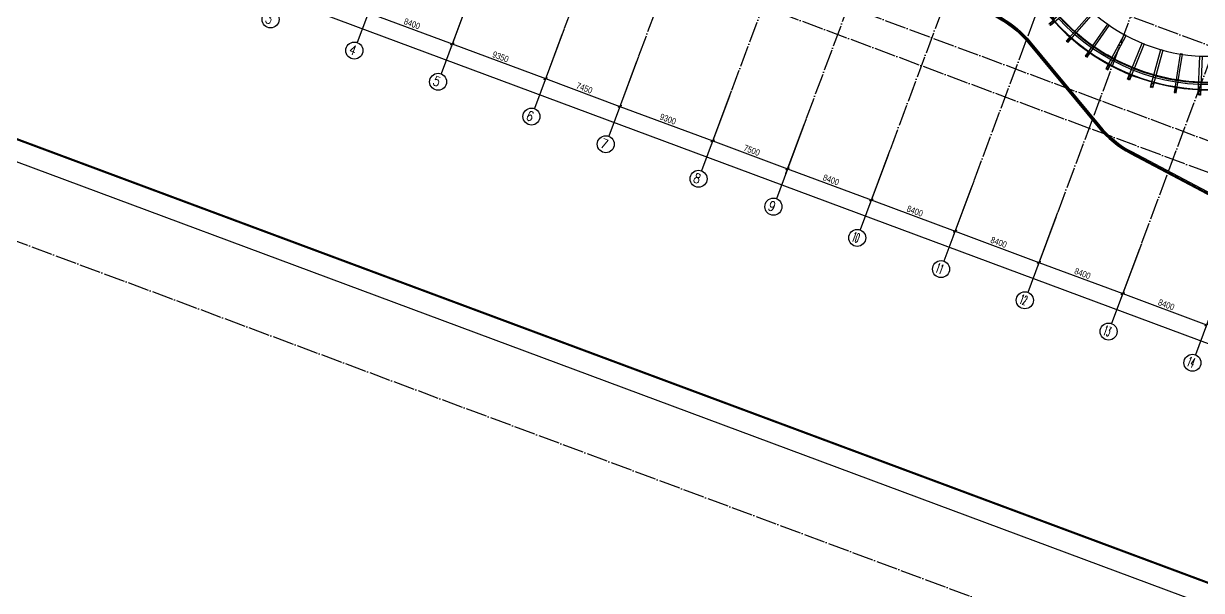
# Model space of a CAD drawing. Header units: millimetres. Extents: x 600121811 to 600690586, y 3472921280 to 3473279938.
# Drawn here: x 600218562 to 600329188, y 3473040896 to 3473094150 of the extents above; entities that cross this region are included whole.
import ezdxf
from ezdxf.enums import TextEntityAlignment as Align

# ---------------------------------------------------------------- set-up
doc = ezdxf.new("R2010")
doc.units = ezdxf.units.MM
doc.header["$LTSCALE"] = 1000
doc.linetypes.add('AX-MALL-GIRD-200$0$DOTE', pattern=[2.42, 2, -0.2, 0.02, -0.2])
doc.layers.get('0').update_dxf_attribs({"linetype": 'CONTINUOUS'})
for name, color, linetype in [('AX-MALL-GIRD-200$0$A-Grid', 222, 'AX-MALL-GIRD-200$0$DOTE'), ('AX-MALL-GIRD-200$0$A-Grid-Iden', 11, 'CONTINUOUS'), ('AX-MALL-GJ-200$0$A-Anno-Note', 241, 'CONTINUOUS'), ('AX-MALL-GJ-200$0$X-Tlbk', 4, 'CONTINUOUS'), ('AX-MALL-WALL-GJ$0$A-Anno-Note', 241, 'CONTINUOUS'), ('AX-MALL-WALL-GJ$0$A-Detl-Patt', 8, 'CONTINUOUS'), ('AX-MALL-WALL-GJ$0$A-SEE', 254, 'CONTINUOUS'), ('AX-MALL-WALL-GJ$0$图层1', 10, 'CONTINUOUS'), ('AXIS_TEXT', 7, 'CONTINUOUS')]:
    doc.layers.add(name, color=color, linetype=linetype)
doc.layers.add('AX-MALL-WALL-GJ$0$M-AUX-TO-ARCH', color=1, linetype='CONTINUOUS', plot=False)
doc.styles.add('AX-MALL-GIRD-200$0$_TCH_AXIS', font='ROMAND.shx', dxfattribs={"width": 0.7, "height": 5, "bigfont": 'zy_cn.shx'})
doc.styles.add('AX-MALL-GIRD-200$0$_TCH_DIM_T3', font='zy_en.shx', dxfattribs={"width": 0.7, "bigfont": 'zy_cn.shx'})
doc.styles.add('COMPLEX', font='COMPLEX')
doc.dimstyles.new('AX-MALL-GIRD-200$0$_TCH_ARCH&&200', dxfattribs={"dimtxt": 595, "dimasz": 300, "dimexe": 500, "dimexo": 500, "dimgap": 152.5, "dimtad": 1, "dimdec": 0, "dimzin": 0, "dimdsep": 46, "dimtxsty": 'AX-MALL-GIRD-200$0$_TCH_DIM_T3', "dimblk": 'AX-MALL-GIRD-200$0$_ArchTick', "dimcen": 0.09, "dimclrt": 7, "dimazin": 2, "dimtfac": 1, "dimtdec": 0, "dimtix": 1, "dimtmove": 2, "dimatfit": 3, "dimfxl": 500, "dimtolj": 1, "dimtzin": 0, "dimarcsym": 0})

# ---------------------------------------------------------------- blocks, each defined once
blk = doc.blocks.new('_AXISO')
blk.add_circle((0, 0), 0.5)
at = {"layer": 'AXIS_TEXT', "style": 'COMPLEX', "width": 1.041667}
blk.add_attdef('A', text='', height=0.56, dxfattribs=at).set_placement((-0.25, -0.28), (0.25, -0.28), align=Align.FIT)
blk = doc.blocks.new('AX-MALL-GIRD-200$0$_ArchTick')
at = {"color": 0, "linetype": 'ByBlock', "const_width": 0.4}
blk.add_lwpolyline([(-0.5, -0.5), (0.5, 0.5)], dxfattribs=at)
blk = doc.blocks.new('*D160')
at = {"layer": 'AX-MALL-GIRD-200$0$A-Grid-Iden', "color": 0, "lineweight": -2, "transparency": 16777216}
for p, q in [((600228911, 3473108184), (600226607, 3473101999)), ((600226782, 3473102468), (600551951, 3472981333)), ((600554081, 3472987049), (600551777, 3472980864))]:
    blk.add_line(p, q, dxfattribs=at)
at = {"layer": 'AX-MALL-GIRD-200$0$A-Grid-Iden', "color": 0, "lineweight": -2, "transparency": 16777216, "xscale": 300, "yscale": 300, "zscale": 300}
for p, rotation in [((600226782, 3473102468), 159.5681613089764), ((600551951, 3472981333), 339.5681613089764)]:
    blk.add_blockref('AX-MALL-GIRD-200$0$_ArchTick', p, dxfattribs=dict(at, rotation=rotation))
at = {"layer": 'AX-MALL-GIRD-200$0$A-Grid-Iden', "color": 7, "transparency": 16777216, "insert": (600389524, 3473042322), "char_height": 595, "attachment_point": 5, "rotation": 339.56816, "style": 'AX-MALL-GIRD-200$0$_TCH_DIM_T3'}
blk.add_mtext('\\A1;347000', dxfattribs=at)
blk = doc.blocks.new('*D164')
at = {"layer": 'AX-MALL-GIRD-200$0$A-Grid-Iden', "color": 0, "lineweight": -2, "transparency": 16777216}
for p, q in [((600252526, 3473099387), (600250780, 3473094702)), ((600260397, 3473096455), (600258652, 3473091769)), ((600250955, 3473095170), (600258827, 3473092238))]:
    blk.add_line(p, q, dxfattribs=at)
at = {"layer": 'AX-MALL-GIRD-200$0$A-Grid-Iden', "color": 0, "lineweight": -2, "transparency": 16777216, "xscale": 300, "yscale": 300, "zscale": 300}
for p, rotation in [((600250955, 3473095170), 159.5681613092855), ((600258827, 3473092238), 339.5681613092855)]:
    blk.add_blockref('AX-MALL-GIRD-200$0$_ArchTick', p, dxfattribs=dict(at, rotation=rotation))
at = {"layer": 'AX-MALL-GIRD-200$0$A-Grid-Iden', "color": 7, "transparency": 16777216, "insert": (600255048, 3473094126), "char_height": 595, "attachment_point": 5, "rotation": 339.56816, "style": 'AX-MALL-GIRD-200$0$_TCH_DIM_T3'}
blk.add_mtext('\\A1;8400', dxfattribs=at)
blk = doc.blocks.new('*D165')
at = {"layer": 'AX-MALL-GIRD-200$0$A-Grid-Iden', "color": 0, "lineweight": -2, "transparency": 16777216}
for p, q in [((600260397, 3473096455), (600258652, 3473091769)), ((600269159, 3473093191), (600267414, 3473088505)), ((600258827, 3473092238), (600267588, 3473088974))]:
    blk.add_line(p, q, dxfattribs=at)
at = {"layer": 'AX-MALL-GIRD-200$0$A-Grid-Iden', "color": 0, "lineweight": -2, "transparency": 16777216, "xscale": 300, "yscale": 300, "zscale": 300}
for p, rotation in [((600258827, 3473092238), 159.5681613086145), ((600267588, 3473088974), 339.5681613086145)]:
    blk.add_blockref('AX-MALL-GIRD-200$0$_ArchTick', p, dxfattribs=dict(at, rotation=rotation))
at = {"layer": 'AX-MALL-GIRD-200$0$A-Grid-Iden', "color": 7, "transparency": 16777216, "insert": (600263365, 3473091027), "char_height": 595, "attachment_point": 5, "rotation": 339.56816, "style": 'AX-MALL-GIRD-200$0$_TCH_DIM_T3'}
blk.add_mtext('\\A1;9350', dxfattribs=at)
blk = doc.blocks.new('*D166')
at = {"layer": 'AX-MALL-GIRD-200$0$A-Grid-Iden', "color": 0, "lineweight": -2, "transparency": 16777216}
for p, q in [((600269159, 3473093191), (600267414, 3473088505)), ((600276141, 3473090590), (600274395, 3473085904)), ((600267588, 3473088974), (600274570, 3473086373))]:
    blk.add_line(p, q, dxfattribs=at)
at = {"layer": 'AX-MALL-GIRD-200$0$A-Grid-Iden', "color": 0, "lineweight": -2, "transparency": 16777216, "xscale": 300, "yscale": 300, "zscale": 300}
for p, rotation in [((600267588, 3473088974), 159.5681613087634), ((600274570, 3473086373), 339.5681613087634)]:
    blk.add_blockref('AX-MALL-GIRD-200$0$_ArchTick', p, dxfattribs=dict(at, rotation=rotation))
at = {"layer": 'AX-MALL-GIRD-200$0$A-Grid-Iden', "color": 7, "transparency": 16777216, "insert": (600271236, 3473088095), "char_height": 595, "attachment_point": 5, "rotation": 339.56816, "style": 'AX-MALL-GIRD-200$0$_TCH_DIM_T3'}
blk.add_mtext('\\A1;7450', dxfattribs=at)
blk = doc.blocks.new('*D167')
at = {"layer": 'AX-MALL-GIRD-200$0$A-Grid-Iden', "color": 0, "lineweight": -2, "transparency": 16777216}
for p, q in [((600276141, 3473090590), (600274395, 3473085904)), ((600284855, 3473087343), (600283110, 3473082658)), ((600274570, 3473086373), (600283285, 3473083126))]:
    blk.add_line(p, q, dxfattribs=at)
at = {"layer": 'AX-MALL-GIRD-200$0$A-Grid-Iden', "color": 0, "lineweight": -2, "transparency": 16777216, "xscale": 300, "yscale": 300, "zscale": 300}
for p, rotation in [((600274570, 3473086373), 159.5681613092587), ((600283285, 3473083126), 339.5681613092586)]:
    blk.add_blockref('AX-MALL-GIRD-200$0$_ArchTick', p, dxfattribs=dict(at, rotation=rotation))
at = {"layer": 'AX-MALL-GIRD-200$0$A-Grid-Iden', "color": 7, "transparency": 16777216, "insert": (600279084, 3473085171), "char_height": 595, "attachment_point": 5, "rotation": 339.56816, "style": 'AX-MALL-GIRD-200$0$_TCH_DIM_T3'}
blk.add_mtext('\\A1;9300', dxfattribs=at)
blk = doc.blocks.new('*D168')
at = {"layer": 'AX-MALL-GIRD-200$0$A-Grid-Iden', "color": 0, "lineweight": -2, "transparency": 16777216}
for p, q in [((600284855, 3473087343), (600283110, 3473082658)), ((600291884, 3473084725), (600290138, 3473080040)), ((600283285, 3473083126), (600290313, 3473080508))]:
    blk.add_line(p, q, dxfattribs=at)
at = {"layer": 'AX-MALL-GIRD-200$0$A-Grid-Iden', "color": 0, "lineweight": -2, "transparency": 16777216, "xscale": 300, "yscale": 300, "zscale": 300}
for p, rotation in [((600283285, 3473083126), 159.5681613079636), ((600290313, 3473080508), 339.5681613079636)]:
    blk.add_blockref('AX-MALL-GIRD-200$0$_ArchTick', p, dxfattribs=dict(at, rotation=rotation))
at = {"layer": 'AX-MALL-GIRD-200$0$A-Grid-Iden', "color": 7, "transparency": 16777216, "insert": (600286956, 3473082239), "char_height": 595, "attachment_point": 5, "rotation": 339.56816, "style": 'AX-MALL-GIRD-200$0$_TCH_DIM_T3'}
blk.add_mtext('\\A1;7500', dxfattribs=at)
blk = doc.blocks.new('*D169')
at = {"layer": 'AX-MALL-GIRD-200$0$A-Grid-Iden', "color": 0, "lineweight": -2, "transparency": 16777216}
for p, q in [((600291884, 3473084725), (600290138, 3473080040)), ((600299755, 3473081793), (600298010, 3473077107)), ((600290313, 3473080508), (600298184, 3473077576))]:
    blk.add_line(p, q, dxfattribs=at)
at = {"layer": 'AX-MALL-GIRD-200$0$A-Grid-Iden', "color": 0, "lineweight": -2, "transparency": 16777216, "xscale": 300, "yscale": 300, "zscale": 300}
for p, rotation in [((600290313, 3473080508), 159.568161309211), ((600298184, 3473077576), 339.568161309211)]:
    blk.add_blockref('AX-MALL-GIRD-200$0$_ArchTick', p, dxfattribs=dict(at, rotation=rotation))
at = {"layer": 'AX-MALL-GIRD-200$0$A-Grid-Iden', "color": 7, "transparency": 16777216, "insert": (600294406, 3473079464), "char_height": 595, "attachment_point": 5, "rotation": 339.56816, "style": 'AX-MALL-GIRD-200$0$_TCH_DIM_T3'}
blk.add_mtext('\\A1;8400', dxfattribs=at)
blk = doc.blocks.new('*D170')
at = {"layer": 'AX-MALL-GIRD-200$0$A-Grid-Iden', "color": 0, "lineweight": -2, "transparency": 16777216}
for p, q in [((600299755, 3473081793), (600298010, 3473077107)), ((600307627, 3473078860), (600305881, 3473074175)), ((600298184, 3473077576), (600306056, 3473074643))]:
    blk.add_line(p, q, dxfattribs=at)
at = {"layer": 'AX-MALL-GIRD-200$0$A-Grid-Iden', "color": 0, "lineweight": -2, "transparency": 16777216, "xscale": 300, "yscale": 300, "zscale": 300}
for p, rotation in [((600298184, 3473077576), 159.568161309211), ((600306056, 3473074643), 339.568161309211)]:
    blk.add_blockref('AX-MALL-GIRD-200$0$_ArchTick', p, dxfattribs=dict(at, rotation=rotation))
at = {"layer": 'AX-MALL-GIRD-200$0$A-Grid-Iden', "color": 7, "transparency": 16777216, "insert": (600302277, 3473076531), "char_height": 595, "attachment_point": 5, "rotation": 339.56816, "style": 'AX-MALL-GIRD-200$0$_TCH_DIM_T3'}
blk.add_mtext('\\A1;8400', dxfattribs=at)
blk = doc.blocks.new('*D171')
at = {"layer": 'AX-MALL-GIRD-200$0$A-Grid-Iden', "color": 0, "lineweight": -2, "transparency": 16777216}
for p, q in [((600307627, 3473078860), (600305881, 3473074175)), ((600315498, 3473075928), (600313753, 3473071242)), ((600306056, 3473074643), (600313927, 3473071711))]:
    blk.add_line(p, q, dxfattribs=at)
at = {"layer": 'AX-MALL-GIRD-200$0$A-Grid-Iden', "color": 0, "lineweight": -2, "transparency": 16777216, "xscale": 300, "yscale": 300, "zscale": 300}
for p, rotation in [((600306056, 3473074643), 159.5681613092855), ((600313927, 3473071711), 339.5681613092855)]:
    blk.add_blockref('AX-MALL-GIRD-200$0$_ArchTick', p, dxfattribs=dict(at, rotation=rotation))
at = {"layer": 'AX-MALL-GIRD-200$0$A-Grid-Iden', "color": 7, "transparency": 16777216, "insert": (600310149, 3473073599), "char_height": 595, "attachment_point": 5, "rotation": 339.56816, "style": 'AX-MALL-GIRD-200$0$_TCH_DIM_T3'}
blk.add_mtext('\\A1;8400', dxfattribs=at)
blk = doc.blocks.new('*D172')
at = {"layer": 'AX-MALL-GIRD-200$0$A-Grid-Iden', "color": 0, "lineweight": -2, "transparency": 16777216}
for p, q in [((600315498, 3473075928), (600313753, 3473071242)), ((600323370, 3473072996), (600321624, 3473068310)), ((600313927, 3473071711), (600321799, 3473068779))]:
    blk.add_line(p, q, dxfattribs=at)
at = {"layer": 'AX-MALL-GIRD-200$0$A-Grid-Iden', "color": 0, "lineweight": -2, "transparency": 16777216, "xscale": 300, "yscale": 300, "zscale": 300}
for p, rotation in [((600313927, 3473071711), 159.568161309211), ((600321799, 3473068779), 339.568161309211)]:
    blk.add_blockref('AX-MALL-GIRD-200$0$_ArchTick', p, dxfattribs=dict(at, rotation=rotation))
at = {"layer": 'AX-MALL-GIRD-200$0$A-Grid-Iden', "color": 7, "transparency": 16777216, "insert": (600318020, 3473070667), "char_height": 595, "attachment_point": 5, "rotation": 339.56816, "style": 'AX-MALL-GIRD-200$0$_TCH_DIM_T3'}
blk.add_mtext('\\A1;8400', dxfattribs=at)
blk = doc.blocks.new('*D173')
at = {"layer": 'AX-MALL-GIRD-200$0$A-Grid-Iden', "color": 0, "lineweight": -2, "transparency": 16777216}
for p, q in [((600323370, 3473072996), (600321624, 3473068310)), ((600331241, 3473070063), (600329496, 3473065378)), ((600321799, 3473068779), (600329670, 3473065846))]:
    blk.add_line(p, q, dxfattribs=at)
at = {"layer": 'AX-MALL-GIRD-200$0$A-Grid-Iden', "color": 0, "lineweight": -2, "transparency": 16777216, "xscale": 300, "yscale": 300, "zscale": 300}
for p, rotation in [((600321799, 3473068779), 159.5681613081501), ((600329670, 3473065846), 339.5681613081501)]:
    blk.add_blockref('AX-MALL-GIRD-200$0$_ArchTick', p, dxfattribs=dict(at, rotation=rotation))
at = {"layer": 'AX-MALL-GIRD-200$0$A-Grid-Iden', "color": 7, "transparency": 16777216, "insert": (600325892, 3473067734), "char_height": 595, "attachment_point": 5, "rotation": 339.56816, "style": 'AX-MALL-GIRD-200$0$_TCH_DIM_T3'}
blk.add_mtext('\\A1;8400', dxfattribs=at)
blk = doc.blocks.new('AX-MALL-WALL-GJ$0$A$C5469763B')
at = {"layer": 'AX-MALL-WALL-GJ$0$A-Detl-Patt'}
for points in [[(-337183, 25731, 0.0134029), (-309414, 17543, -0.0490975), (-309194, 17461), (-304039, 14932, 0.0519281), (-303806, 14846, 0.017926), (-265880, 6652, -0.0866526), (-262713, 5496), (-253819, 372, 0.0984735), (-250123, -879), (-235241, -2826), (-235215, -2627)], [(-337167, 25779, 0.0134029), (-309401, 17592, -0.0490975), (-309172, 17506), (-304017, 14977, 0.0519281), (-303794, 14894, 0.017926), (-265871, 6701, -0.0866526), (-262688, 5539), (-253794, 415, 0.0984735), (-250117, -829), (-235284, -2769), (-235265, -2621)], [(-337152, 25826, 0.0134029), (-309388, 17640, -0.0490975), (-309150, 17551), (-303995, 15022, 0.0519281), (-303781, 14943, 0.017926), (-265863, 6750, -0.0866526), (-262663, 5583), (-253769, 458, 0.0984735), (-250110, -780), (-235328, -2713), (-235315, -2614)], [(-337121, 25922, 0.0134029), (-309363, 17737, -0.0490975), (-309106, 17641), (-303951, 15111, 0.0519281), (-303757, 15040, 0.017926), (-265845, 6849, -0.0866526), (-262613, 5669), (-253719, 545, 0.0984735), (-250097, -681), (-235414, -2601)]]:
    blk.add_lwpolyline(points, format="xyb", dxfattribs=at)
blk = doc.blocks.new('AX-MALL-WALL-GJ$0$A$C3841687A')
at = {"layer": 'AX-MALL-WALL-GJ$0$A-Detl-Patt'}
for points in [[(-213586, 9147, -0.6429563), (-214760, 6089, -0.0663305), (-243771, 8155, -0.0040167), (-244054, 8023), (-244260, 8478, -0.23238), (-260972, 8918), (-261201, 8474, -0.0518528), (-264554, 10701, -0.0162963), (-266077, 11555)], [(-261116, 8205), (-260886, 8649, 0.2268555), (-244360, 8213), (-244154, 7758, 0.0057153), (-243745, 7946, 0.0057153)]]:
    blk.add_lwpolyline(points, format="xyb", dxfattribs=at)
blk = doc.blocks.new('AX-MALL-WALL-GJ$0$杆件看线')
at = {"layer": 'AX-MALL-WALL-GJ$0$A-Detl-Patt'}
blk.add_lwpolyline([(30, 1156), (100, 1156), (100, -2500), (-100, -2500), (-100, 1156), (-30, 1156), (-30, 1106), (30, 1106), (30, 1156)], dxfattribs=at)
for points in [[(-100, 1156), (-30, 1156), (-30, 1106), (30, 1106), (30, 1156), (100, 1156), (100, 756), (-100, 756)], [(-70, 1126), (-60, 1126), (-60, 1076), (60, 1076), (60, 1126), (70, 1126), (70, 786), (-70, 786)]]:
    blk.add_lwpolyline(points, close=True, dxfattribs=at)
blk = doc.blocks.new('AX-MALL-WALL-GJ$0$123421')
at = {"layer": 'AX-MALL-WALL-GJ$0$A-Detl-Patt'}
for points in [[(1096543, 612297, 0.4791921), (1095233, 602948, 0.3520894), (1119625, 599531, 0.4791921), (1120934, 608881, 0.3520894)], [(1096568, 612254, 0.4791921), (1095270, 602982, 0.3520894), (1119599, 599574, 0.4791921), (1120898, 608846, 0.3520894)], [(1096879, 611734, 0.4791921), (1095711, 603397, 0.3520894), (1119289, 600095, 0.4791921), (1120456, 608431, 0.3520894)], [(1096904, 611691, 0.4791921), (1095748, 603432, 0.3520894), (1119263, 600138, 0.4791921), (1120420, 608397, 0.3520894)], [(1098160, 609587, 0.4791921), (1097533, 605110, 0.3520894), (1118008, 602242, 0.4791921), (1118635, 606719, 0.3520894)]]:
    blk.add_lwpolyline(points, format="xyb", close=True, dxfattribs=at)
for p, xscale, rotation in [((1102850, 614040), -0.9999999999999996, 11.4233414357105), ((1111351, 613817), -0.9999999999999996, 345.5611739227077), ((1113393, 613166), -0.9999999999999994, 339.0956320702018), ((1096879, 611734), -0.9999999999999986, 30.81996704664962), ((1117193, 611199), -1, 326.1645483223866), ((1095431, 610472), -0.9999999999999997, 51.30266626137005), ((1118903, 609907), -0.9999999999999993, 319.6990064535182), ((1094516, 608784), -0.9999999999999993, 71.78536583526474), ((1097265, 601921), -0.9999999999999998, 139.6990064713885), ((1120736, 601356), -1, 231.3026662284001), ((1121651, 603044), -0.9999999999999998, 251.7853658185892), ((1098975, 600630), -0.9999999999999997, 146.1645483195083), ((1119289, 600095), -0.9999999999999987, 210.8199670287791), ((1102775, 598662), -0.9999999999999988, 159.0956320673237), ((1104816, 598012), -0.9999999999999996, 165.5611739198295), ((1106919, 597595), -1, 172.0267158326663), ((1113317, 597788), -0.9999999999999996, 191.4233414120955)]:
    blk.add_blockref('AX-MALL-WALL-GJ$0$杆件看线', p, dxfattribs=dict(at, xscale=xscale, rotation=rotation))
for p, rotation in [((1104971, 614346), 4.957799597854076), ((1107113, 614410), 358.4922577453478), ((1109249, 614233), 352.0267158326666), ((1100777, 613498), 17.88888334566939), ((1098778, 612726), 24.3544252145377), ((1115348, 612290), 332.630090232345), ((1120456, 608431), 313.2334646156617), ((1121502, 606821), 292.750765400941), ((1094250, 606882), 92.26806584372179), ((1094666, 605008), 112.7507654339109), ((1095711, 603397), 133.233464633532), ((1121918, 604946), 272.2680658270465), ((1100819, 599539), 152.630090229467), ((1115390, 598330), 197.8888833220543), ((1117389, 599103), 204.3544251909226), ((1109054, 597418), 178.4922577217329), ((1111196, 597483), 184.9577995742389)]:
    blk.add_blockref('AX-MALL-WALL-GJ$0$杆件看线', p, dxfattribs=dict(at, rotation=rotation))
blk = doc.blocks.new('AX-MALL-GIRD-200')
at = {"layer": 'AX-MALL-GIRD-200$0$A-Grid'}
for p, q in [((600308063.3, 3473197622.8), (600269333.8, 3473093659.1)), ((600315044.6, 3473195022.1), (600276315.1, 3473091058.4)), ((600323759.5, 3473191775.5), (600285030, 3473087811.8)), ((600330787.7, 3473189157.3), (600292058.2, 3473085193.6)), ((600338659.2, 3473186225), (600299929.7, 3473082261.2)), ((600346530.8, 3473183292.6), (600307801.2, 3473079328.9)), ((600354402.3, 3473180360.2), (600315672.8, 3473076396.5)), ((600362273.9, 3473177427.8), (600323544.3, 3473073464.1)), ((600218521, 3473133579.1), (600576417, 3473000252.3)), ((600215588.6, 3473125707.5), (600573484.6, 3472992380.8)), ((600214611.2, 3473123083.7), (600572507.2, 3472989756.9))]:
    blk.add_line(p, q, dxfattribs=at)
blk.add_lwpolyline([(600121810.7, 3473109514.7), (600627098, 3472921280.3), (600690585.7, 3473091703.7), (600185298.4, 3473279938)], close=True, dxfattribs=at)
at = {"layer": 'AX-MALL-GIRD-200$0$A-Grid-Iden'}
for p, q in [((600252700.5, 3473099855.5), (600249907.7, 3473092358.8)), ((600260572, 3473096923.1), (600257779.3, 3473089426.4)), ((600269333.8, 3473093659.1), (600266541, 3473086162.4)), ((600276315.1, 3473091058.4), (600273522.3, 3473083561.7)), ((600285030, 3473087811.8), (600282237.3, 3473080315.1)), ((600292058.2, 3473085193.6), (600289265.4, 3473077696.9)), ((600299929.7, 3473082261.2), (600297137, 3473074764.5)), ((600307801.2, 3473079328.9), (600305008.5, 3473071832.1)), ((600315672.8, 3473076396.5), (600312880, 3473068899.8)), ((600323544.3, 3473073464.1), (600320751.6, 3473065967.4)), ((600331415.9, 3473070531.7), (600328623.1, 3473063035))]:
    blk.add_line(p, q, dxfattribs=at)
ref = blk.add_blockref('_AXISO', (600241756.9, 3473094541.5), dxfattribs=dict(at, xscale=1600, yscale=1600, zscale=1600))
ref.add_attrib('A', '3', dxfattribs={"height": 905.1, "rotation": 339.568161, "style": 'AX-MALL-GIRD-200$0$_TCH_AXIS', "width": 1.05}).set_placement((600241174.8, 3473094275.4), (600241768.6, 3473094054.2), align=Align.FIT)
ref = blk.add_blockref('_AXISO', (600249628.4, 3473091609.1), dxfattribs=dict(at, xscale=1600, yscale=1600, zscale=1600))
ref.add_attrib('A', '4', dxfattribs={"height": 905.1, "rotation": 339.568161, "style": 'AX-MALL-GIRD-200$0$_TCH_AXIS', "width": 1.05}).set_placement((600249046.4, 3473091343), (600249640.1, 3473091121.9), align=Align.FIT)
ref = blk.add_blockref('_AXISO', (600257500, 3473088676.8), dxfattribs=dict(at, xscale=1600, yscale=1600, zscale=1600))
ref.add_attrib('A', '5', dxfattribs={"height": 905.1, "rotation": 339.568161, "style": 'AX-MALL-GIRD-200$0$_TCH_AXIS', "width": 1.05}).set_placement((600256917.9, 3473088410.7), (600257511.6, 3473088189.5), align=Align.FIT)
ref = blk.add_blockref('_AXISO', (600266261.8, 3473085412.7), dxfattribs=dict(at, xscale=1600, yscale=1600, zscale=1600))
ref.add_attrib('A', '6', dxfattribs={"height": 905.1, "rotation": 339.568161, "style": 'AX-MALL-GIRD-200$0$_TCH_AXIS', "width": 1.05}).set_placement((600265679.7, 3473085146.6), (600266273.4, 3473084925.5), align=Align.FIT)
ref = blk.add_blockref('_AXISO', (600273243.1, 3473082812), dxfattribs=dict(at, xscale=1600, yscale=1600, zscale=1600))
ref.add_attrib('A', '7', dxfattribs={"height": 905.1, "rotation": 339.568161, "style": 'AX-MALL-GIRD-200$0$_TCH_AXIS', "width": 1.05}).set_placement((600272661, 3473082545.9), (600273254.7, 3473082324.7), align=Align.FIT)
ref = blk.add_blockref('_AXISO', (600281958, 3473079565.4), dxfattribs=dict(at, xscale=1600, yscale=1600, zscale=1600))
ref.add_attrib('A', '8', dxfattribs={"height": 905.1, "rotation": 339.568161, "style": 'AX-MALL-GIRD-200$0$_TCH_AXIS', "width": 1.05}).set_placement((600281375.9, 3473079299.3), (600281969.6, 3473079078.2), align=Align.FIT)
ref = blk.add_blockref('_AXISO', (600288986.1, 3473076947.2), dxfattribs=dict(at, xscale=1600, yscale=1600, zscale=1600))
ref.add_attrib('A', '9', dxfattribs={"height": 905.1, "rotation": 339.568161, "style": 'AX-MALL-GIRD-200$0$_TCH_AXIS', "width": 1.05}).set_placement((600288404.1, 3473076681.1), (600288997.8, 3473076460), align=Align.FIT)
ref = blk.add_blockref('_AXISO', (600296857.7, 3473074014.9), dxfattribs=dict(at, xscale=1600, yscale=1600, zscale=1600))
ref.add_attrib('A', '10', dxfattribs={"height": 905.1, "rotation": 339.568161, "style": 'AX-MALL-GIRD-200$0$_TCH_AXIS', "width": 0.525}).set_placement((600296275.6, 3473073748.8), (600296869.3, 3473073527.6), align=Align.FIT)
ref = blk.add_blockref('_AXISO', (600304729.2, 3473071082.5), dxfattribs=dict(at, xscale=1600, yscale=1600, zscale=1600))
ref.add_attrib('A', '11', dxfattribs={"height": 905.1, "rotation": 339.568161, "style": 'AX-MALL-GIRD-200$0$_TCH_AXIS', "width": 0.525}).set_placement((600304147.2, 3473070816.4), (600304740.9, 3473070595.2), align=Align.FIT)
ref = blk.add_blockref('_AXISO', (600312600.8, 3473068150.1), dxfattribs=dict(at, xscale=1600, yscale=1600, zscale=1600))
ref.add_attrib('A', '12', dxfattribs={"height": 905.1, "rotation": 339.568161, "style": 'AX-MALL-GIRD-200$0$_TCH_AXIS', "width": 0.525}).set_placement((600312018.7, 3473067884), (600312612.4, 3473067662.8), align=Align.FIT)
ref = blk.add_blockref('_AXISO', (600320472.3, 3473065217.7), dxfattribs=dict(at, xscale=1600, yscale=1600, zscale=1600))
ref.add_attrib('A', '13', dxfattribs={"height": 905.1, "rotation": 339.568161, "style": 'AX-MALL-GIRD-200$0$_TCH_AXIS', "width": 0.525}).set_placement((600319890.3, 3473064951.6), (600320484, 3473064730.4), align=Align.FIT)
ref = blk.add_blockref('_AXISO', (600328343.8, 3473062285.3), dxfattribs=dict(at, xscale=1600, yscale=1600, zscale=1600))
ref.add_attrib('A', '14', dxfattribs={"height": 905.1, "rotation": 339.568161, "style": 'AX-MALL-GIRD-200$0$_TCH_AXIS', "width": 0.525}).set_placement((600327761.8, 3473062019.2), (600328355.5, 3473061798.1), align=Align.FIT)
for base, p1, p2, picture, middle in [((600551951.4, 3472981332.7), (600229085.8, 3473108652.6), (600554255.4, 3472987517.4), '*D160', (600389523.7, 3473042322)), ((600258826.5, 3473092237.7), (600252700.5, 3473099855.5), (600260572, 3473096923.1), '*D164', (600255047.9, 3473094125.6)), ((600267588.3, 3473088973.7), (600260572, 3473096923.1), (600269333.8, 3473093659.1), '*D165', (600263364.5, 3473091027.4)), ((600274569.6, 3473086372.9), (600269333.8, 3473093659.1), (600276315.1, 3473091058.4), '*D166', (600271236.1, 3473088095)), ((600283284.5, 3473083126.4), (600276315.1, 3473091058.4), (600285030, 3473087811.8), '*D167', (600279084.2, 3473085171.3)), ((600290312.7, 3473080508.2), (600285030, 3473087811.8), (600292058.2, 3473085193.6), '*D168', (600286955.7, 3473082239)), ((600298184.2, 3473077575.8), (600292058.2, 3473085193.6), (600299929.7, 3473082261.2), '*D169', (600294405.6, 3473079463.7)), ((600306055.8, 3473074643.4), (600299929.7, 3473082261.2), (600307801.2, 3473079328.9), '*D170', (600302277.1, 3473076531.3)), ((600313927.3, 3473071711), (600307801.2, 3473079328.9), (600315672.8, 3473076396.5), '*D171', (600310148.6, 3473073598.9)), ((600321798.9, 3473068778.7), (600315672.8, 3473076396.5), (600323544.3, 3473073464.1), '*D172', (600318020.2, 3473070666.5)), ((600329670.4, 3473065846.3), (600323544.3, 3473073464.1), (600331415.9, 3473070531.7), '*D173', (600325891.7, 3473067734.2))]:
    dim = blk.add_linear_dim(base=base, p1=p1, p2=p2, angle=339.568161, dimstyle='AX-MALL-GIRD-200$0$_TCH_ARCH&&200', override={"dimgap": 0}, dxfattribs=at)
    dim.commit()
    dim.dimension.update_dxf_attribs({"geometry": picture, "text_midpoint": middle, "dimtype": 129, "text_rotation": 339.568161})
blk = doc.blocks.new('AX-MALL-WALL-GJ')
at = {"layer": 'AX-MALL-WALL-GJ$0$A-Anno-Note', "rotation": 339.5681613098035}
blk.add_blockref('AX-MALL-WALL-GJ$0$A$C3841687A', (600557212, 3472995455), dxfattribs=at)
at = {"layer": 'AX-MALL-WALL-GJ$0$A-SEE'}
blk.add_blockref('AX-MALL-GIRD-200', (0, 0), dxfattribs=at)
at = {"layer": 'AX-MALL-WALL-GJ$0$M-AUX-TO-ARCH', "rotation": 339.5681613092246}
blk.add_blockref('AX-MALL-WALL-GJ$0$A$C5469763B', (600557212, 3472995455), dxfattribs=at)
at = {"layer": 'AX-MALL-WALL-GJ$0$图层1', "rotation": 339.5681613092246}
blk.add_blockref('AX-MALL-WALL-GJ$0$123421', (599074948, 3472917279), dxfattribs=at)

msp = doc.modelspace()

# ---------------------------------------------------------------- linework, layer by layer
at = {"layer": 'AX-MALL-GJ-200$0$X-Tlbk'}
msp.add_lwpolyline([(600182351, 3473094412), (600600292, 3472938717), (600659010, 3473096335), (600241068, 3473252031)], close=True, dxfattribs=at)
at = {"layer": 'AX-MALL-GJ-200$0$X-Tlbk', "const_width": 200}
msp.add_lwpolyline([(600187735, 3473094541), (600599116, 3472941289), (600656437, 3473095159), (600245056, 3473248411)], close=True, dxfattribs=at)

# ---------------------------------------------------------------- block references
at = {"layer": 'AX-MALL-GJ-200$0$A-Anno-Note'}
msp.add_blockref('AX-MALL-WALL-GJ', (0, 0), dxfattribs=at)

doc.saveas('drawing.dxf')
